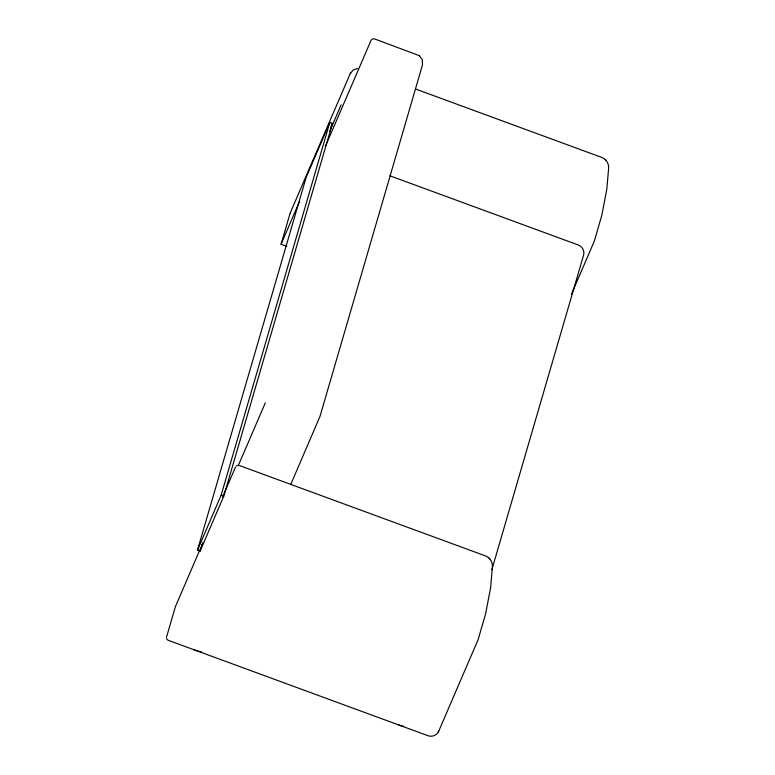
<?xml version="1.0" encoding="UTF-8"?>
<svg xmlns="http://www.w3.org/2000/svg" width="775" height="775" viewBox="0 0 775 775"><rect width="100%" height="100%" fill="white"/><g stroke="black" fill="none" stroke-linecap="round" stroke-linejoin="round"><path stroke-width="1.16" d="M166.46 637.35L175.441 606.563L200.706 547.896M286.74 246.343L281.073 244.261L290.053 213.464M197.46 550.163L306.096 177.543L329.821 122.46L332.465 123.428L223.83 496.048L200.105 551.132L197.46 550.163L221.185 495.08L329.821 122.46M200.105 551.132L202.13 544.176M491.863 569.722L583.507 255.401C584.854 251.274 582.442 246.411 578.324 244.997L389.825 175.76M290.208 213.028L350.261 73.586L353.138 70.012L357.546 68.462M330.567 127.836L332.465 123.428M281.073 244.261L299.663 201.093M329.695 131.362L341.136 104.799M325.297 146.562L370.944 40.571M201.655 545.687L203.089 542.364M222.628 496.978L235.503 467.102M238.206 465.804L265.312 402.874M290.664 484.646L319.988 416.417L422.452 64.984L422.298 59.607L419.168 55.577M571.359 294.461L594.299 241.132L601.797 215.334L606.825 189.139L608.637 168.02C608.927 163.515 606.011 158.991 601.778 157.422L415.507 88.999M166.383 638.542L167.933 640.189L428.023 735.727C432.092 737.335 437.11 735.165 438.747 731.116L478.107 639.656L485.596 613.868L490.623 587.673L492.445 566.554C492.735 562.049 489.819 557.525 485.576 555.946L239.63 465.61M350.261 73.586L350.678 72.743M438.33 731.958L438.747 731.116M371.409 39.767L372.765 38.847L374.567 38.905L419.294 55.664M236.259 465.969L237.334 465.368M221.185 495.08L223.83 496.048M605.314 159.669L605.914 160.309M489.112 558.203L489.722 558.843M201.335 651.804A16.072 10.695 23.3 0 1 193.45 649.314M403.746 726.369A16.072 10.695 23.3 0 1 401.731 725.923M400.733 725.632A16.072 10.695 23.3 0 1 397.788 724.489"/></g></svg>
